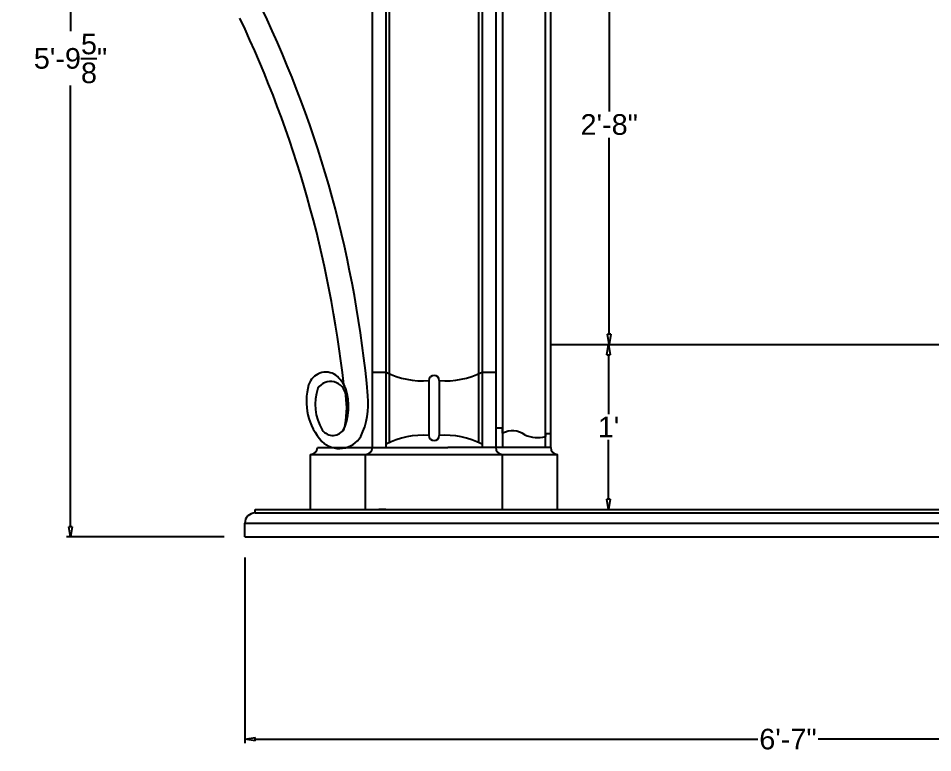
# Model space of a CAD drawing. Header units: millimetres. Extents: x 1155 to 2227, y 540 to 1342.
# Drawn here: x 1403.1 to 1469.6, y 1053.6 to 1107 of the extents above; entities that cross this region are included whole.
import ezdxf

# ---------------------------------------------------------------- set-up
doc = ezdxf.new("R2010")
doc.units = ezdxf.units.MM
doc.layers.add('dimension', color=4, linetype='Continuous')
doc.styles.get("Standard").update_dxf_attribs({"font": 'arial.ttf'})
doc.dimstyles.new('25', dxfattribs={"dimscale": 1.5, "dimtxt": 1, "dimasz": 0.5, "dimexe": 0.1875, "dimexo": 1, "dimgap": 0.125, "dimtad": 0, "dimtih": 1, "dimtoh": 1, "dimdec": 4, "dimzin": 4, "dimdsep": 46, "dimlunit": 4, "dimtxsty": 'Standard', "dimblk1": 'CLOSEDBLANK', "dimblk2": 'CLOSEDBLANK', "dimsah": 1, "dimcen": -1, "dimclrd": 256, "dimclre": 256, "dimclrt": 256, "dimadec": 0, "dimazin": 0, "dimtfac": 1, "dimtdec": 4, "dimtofl": 0, "dimtmove": 0, "dimatfit": 3, "dimldrblk": 'CLOSEDBLANK', "dimfxl": 1, "dimtolj": 1, "dimtzin": 4, "dimarcsym": 0})

# ---------------------------------------------------------------- blocks, each defined once
blk = doc.blocks.new('_CLOSEDBLANK')
at = {"color": 0, "linetype": 'ByBlock'}
for p, q in [((-1, 0.167), (0, 0)), ((-1, 0.167), (-1, -0.167)), ((0, 0), (-1, -0.167))]:
    blk.add_line(p, q, dxfattribs=at)
blk = doc.blocks.new('*D279')
at = {"layer": 'Defpoints', "color": 0, "transparency": 16777216}
for p in [(1413.308, 1138.945), (1406.848, 1069.305), (1419.524, 1069.305)]:
    blk.add_point(p, dxfattribs=at)
at = {"layer": 'dimension', "lineweight": -2, "transparency": 16777216}
for p, q in [((1411.808, 1138.945), (1406.567, 1138.945)), ((1406.848, 1138.195), (1406.848, 1106.094)), ((1406.848, 1070.055), (1406.848, 1102.156)), ((1418.024, 1069.305), (1406.567, 1069.305))]:
    blk.add_line(p, q, dxfattribs=at)
at = {"layer": 'dimension', "lineweight": -2, "transparency": 16777216, "xscale": 0.75, "yscale": 0.75, "zscale": 0.75}
for p, rotation in [((1406.848, 1138.945), 90), ((1406.848, 1069.305), 270)]:
    blk.add_blockref('_CLOSEDBLANK', p, dxfattribs=dict(at, rotation=rotation))
at = {"layer": 'dimension', "transparency": 16777216, "insert": (1406.848, 1104.125), "char_height": 1.5, "attachment_point": 5}
blk.add_mtext('\\A1;5\'-9{\\H1.000000x;\\S5/8;}"', dxfattribs=at)
blk = doc.blocks.new('*D282')
at = {"layer": 'Defpoints', "color": 0, "transparency": 16777216}
for p in [(1419.524, 1069.305), (1498.524, 1069.305), (1498.524, 1054.595)]:
    blk.add_point(p, dxfattribs=at)
at = {"layer": 'dimension', "lineweight": -2, "transparency": 16777216}
for p, q in [((1419.524, 1067.805), (1419.524, 1054.314)), ((1498.524, 1067.805), (1498.524, 1054.314)), ((1420.274, 1054.595), (1456.839, 1054.595)), ((1497.774, 1054.595), (1461.209, 1054.595))]:
    blk.add_line(p, q, dxfattribs=at)
at = {"layer": 'dimension', "lineweight": -2, "transparency": 16777216, "xscale": 0.75, "yscale": 0.75, "zscale": 0.75, "rotation": 180}
blk.add_blockref('_CLOSEDBLANK', (1419.524, 1054.595), dxfattribs=at)
at = {"layer": 'dimension', "lineweight": -2, "transparency": 16777216, "xscale": 0.75, "yscale": 0.75, "zscale": 0.75}
blk.add_blockref('_CLOSEDBLANK', (1498.524, 1054.595), dxfattribs=at)
at = {"layer": 'dimension', "transparency": 16777216, "insert": (1459.024, 1054.595), "char_height": 1.5, "attachment_point": 5}
blk.add_mtext('\\A1;6\'-7"', dxfattribs=at)
blk = doc.blocks.new('*D283')
at = {"layer": 'Defpoints', "color": 0, "transparency": 16777216}
for p in [(1441.774, 1083.305), (1442.274, 1071.306), (1445.973, 1071.306)]:
    blk.add_point(p, dxfattribs=at)
at = {"layer": 'dimension', "lineweight": -2, "transparency": 16777216}
for p, q in [((1443.274, 1083.305), (1446.254, 1083.305)), ((1445.973, 1082.555), (1445.973, 1078.246)), ((1445.973, 1072.056), (1445.973, 1076.365)), ((1443.774, 1071.306), (1446.254, 1071.306))]:
    blk.add_line(p, q, dxfattribs=at)
at = {"layer": 'dimension', "lineweight": -2, "transparency": 16777216, "xscale": 0.75, "yscale": 0.75, "zscale": 0.75}
for p, rotation in [((1445.973, 1083.305), 90), ((1445.973, 1071.306), 270)]:
    blk.add_blockref('_CLOSEDBLANK', p, dxfattribs=dict(at, rotation=rotation))
at = {"layer": 'dimension', "transparency": 16777216, "insert": (1445.973, 1077.306), "char_height": 1.5, "attachment_point": 5}
blk.add_mtext("\\A1;1'", dxfattribs=at)
blk = doc.blocks.new('*D284')
at = {"layer": 'Defpoints', "color": 0, "transparency": 16777216}
for p in [(1441.774, 1115.305), (1442.774, 1083.305), (1446.026, 1083.305)]:
    blk.add_point(p, dxfattribs=at)
at = {"layer": 'dimension', "lineweight": -2, "transparency": 16777216}
for p, q in [((1443.274, 1115.305), (1446.307, 1115.305)), ((1446.026, 1114.555), (1446.026, 1100.259)), ((1446.026, 1084.055), (1446.026, 1098.352)), ((1444.274, 1083.305), (1446.307, 1083.305))]:
    blk.add_line(p, q, dxfattribs=at)
at = {"layer": 'dimension', "lineweight": -2, "transparency": 16777216, "xscale": 0.75, "yscale": 0.75, "zscale": 0.75}
for p, rotation in [((1446.026, 1115.305), 90), ((1446.026, 1083.305), 270)]:
    blk.add_blockref('_CLOSEDBLANK', p, dxfattribs=dict(at, rotation=rotation))
at = {"layer": 'dimension', "transparency": 16777216, "insert": (1446.026, 1099.305), "char_height": 1.5, "attachment_point": 5}
blk.add_mtext('\\A1;2\'-8"', dxfattribs=at)

msp = doc.modelspace()

# ---------------------------------------------------------------- linework, layer by layer
at = {"color": 0}
for p, q in [((1428.79905, 1075.80581), (1428.79905, 1119.30549)), ((1429.79905, 1075.80581), (1429.79905, 1119.30549)), ((1430.04905, 1076.19001), (1430.04905, 1119.30549)), ((1436.524, 1119.30549), (1436.524, 1076.19001)), ((1436.774, 1119.30549), (1436.774, 1075.80581)), ((1437.774, 1119.30549), (1437.774, 1075.80581)), ((1438.274, 1118.80549), (1438.274, 1075.80581)), ((1441.399, 1075.80581), (1441.399, 1115.68049)), ((1441.774, 1083.30549), (1441.774, 1115.30549)), ((1441.774, 1076.80549), (1441.774, 1115.30549)), ((1428.79905, 1081.30581), (1429.79905, 1081.30581)), ((1436.774, 1081.30581), (1437.774, 1081.30581)), ((1432.91153, 1080.68081), (1432.91153, 1076.69332)), ((1433.66153, 1080.68081), (1433.66153, 1076.69332)), ((1428.79905, 1075.80581), (1428.79905, 1079.80581)), ((1438.274, 1077.22816), (1437.774, 1077.22816)), ((1438.274, 1076.85316), (1438.274, 1077.22816)), ((1441.774, 1076.80581), (1441.399, 1076.80581)), ((1441.399, 1076.80581), (1441.399, 1076.60581)), ((1441.774, 1075.80581), (1441.774, 1076.80581)), ((1424.29905, 1071.30581), (1424.29905, 1075.30581)), ((1424.29905, 1075.30581), (1442.274, 1075.30581)), ((1424.79905, 1075.80581), (1428.79905, 1075.80581)), ((1425.79905, 1075.80581), (1434.29905, 1075.80581)), ((1428.29905, 1071.30581), (1428.29905, 1075.30581)), ((1437.79905, 1075.80581), (1434.29905, 1075.80581)), ((1441.774, 1075.80581), (1437.74895, 1075.80581)), ((1438.274, 1071.30581), (1438.274, 1075.30581)), ((1442.274, 1071.30581), (1442.274, 1075.30581)), ((1420.274, 1071.05549), (1420.274, 1071.30549)), ((1420.274, 1071.30549), (1497.774, 1071.30549)), ((1420.274, 1071.05549), (1497.774, 1071.05549)), ((1429.774, 1071.30549), (1429.274, 1071.30549)), ((1437.74895, 1071.30549), (1438.24895, 1071.30549)), ((1441.74895, 1071.30549), (1442.24895, 1071.30549)), ((1419.524, 1069.30549), (1419.524, 1070.30549)), ((1419.524, 1070.30549), (1420.274, 1070.30549)), ((1420.274, 1070.30549), (1497.774, 1070.30549)), ((1419.524, 1069.30549), (1498.524, 1069.30549))]:
    msp.add_line(p, q, dxfattribs=at)
for centre, radius, start, end in [((1346.30668, 1072.24707), 82.49511, 5.096999, 25.526246), ((1343.68476, 1071.2683), 83.53325, 6.277193, 25.357092), ((1425.42307, 1079.97644), 1.31942, 56.717853, 162.248137), ((1432.46037, 1086.49655), 5.83322, 242.855611, 274.435862), ((1434.11268, 1086.49655), 5.83322, 265.564138, 297.144389), ((1424.18109, 1078.8471), 2.97467, 25.310057, 48.629577), ((1433.28653, 1080.68081), 0.375, 90, 180), ((1433.28653, 1080.68081), 0.375, 90, 180), ((1433.28653, 1080.68081), 0.375, 90, 180), ((1433.28653, 1080.68081), 0.375, 0, 90), ((1433.28653, 1080.68081), 0.375, 0, 90), ((1433.28653, 1080.68081), 0.375, 0, 90), ((1428.38024, 1079.18613), 4.37929, 164.197238, 222.153857), ((1428.29645, 1078.95535), 3.65347, 161.375677, 210.717309), ((1425.76163, 1079.50959), 1.11136, 5.37405, 146.553463), ((1422.87331, 1078.83277), 4.1987, 334.234142, 17.836215), ((1420.5118, 1078.68151), 6.42429, 346.318818, 8.343112), ((1422.95278, 1079.01893), 5.55084, 334.455776, 5.760999), ((1425.93043, 1077.65754), 0.96098, 216.261794, 328.960891), ((1432.46037, 1070.87757), 5.83322, 85.564138, 117.144389), ((1433.28653, 1076.69332), 0.375, 180, 270), ((1433.28653, 1076.69332), 0.375, 180, 270), ((1433.28653, 1076.69332), 0.375, 180, 270), ((1433.28653, 1076.69332), 0.375, 270, 0), ((1433.28653, 1076.69332), 0.375, 270, 0), ((1433.28653, 1076.69332), 0.375, 270, 0), ((1434.11268, 1070.87757), 5.83322, 62.855611, 94.435862), ((1438.97895, 1075.54593), 1.48519, 52.785739, 118.336581), ((1440.84, 1079.16734), 2.62182, 248.455147, 282.310669), ((1426.3948, 1077.57648), 1.83241, 226.509612, 328.731238), ((1424.29905, 1075.80581), 0.5, 270, 0), ((1428.29905, 1075.80581), 0.5, 270, 0), ((1438.274, 1075.80581), 0.5, 180, 270), ((1442.274, 1075.80581), 0.5, 180, 270), ((1420.274, 1070.30549), 0.75, 90, 180)]:
    msp.add_arc(centre, radius, start, end, dxfattribs=at)
at = {"layer": 'dimension'}
msp.add_line((1441.774, 1083.30549), (1476.274, 1083.30549), dxfattribs=at)

# ---------------------------------------------------------------- dimensions: what is measured, and where the dimension line sits
for base, p1, p2, picture, middle in [((1406.84805, 1069.30549), (1413.30796, 1138.94461), (1419.524, 1069.30549), '*D279', (1406.84805, 1104.12505)), ((1446.02589, 1083.30549), (1441.774, 1115.30549), (1442.774, 1083.30549), '*D284', (1446.02589, 1099.30549)), ((1445.97311, 1071.30581), (1441.774, 1083.30549), (1442.274, 1071.30581), '*D283', (1445.97311, 1077.30565))]:
    dim = msp.add_linear_dim(base=base, p1=p1, p2=p2, angle=90, dimstyle='25', dxfattribs=at)
    dim.commit()
    dim.dimension.update_dxf_attribs({"geometry": picture, "text_midpoint": middle})
dim = msp.add_linear_dim(base=(1498.524, 1054.59505), p1=(1419.524, 1069.30549), p2=(1498.524, 1069.30549), dimstyle='25', dxfattribs=at)
dim.commit()
dim.dimension.update_dxf_attribs({"geometry": '*D282', "text_midpoint": (1459.024, 1054.59505)})

doc.saveas('drawing.dxf')
